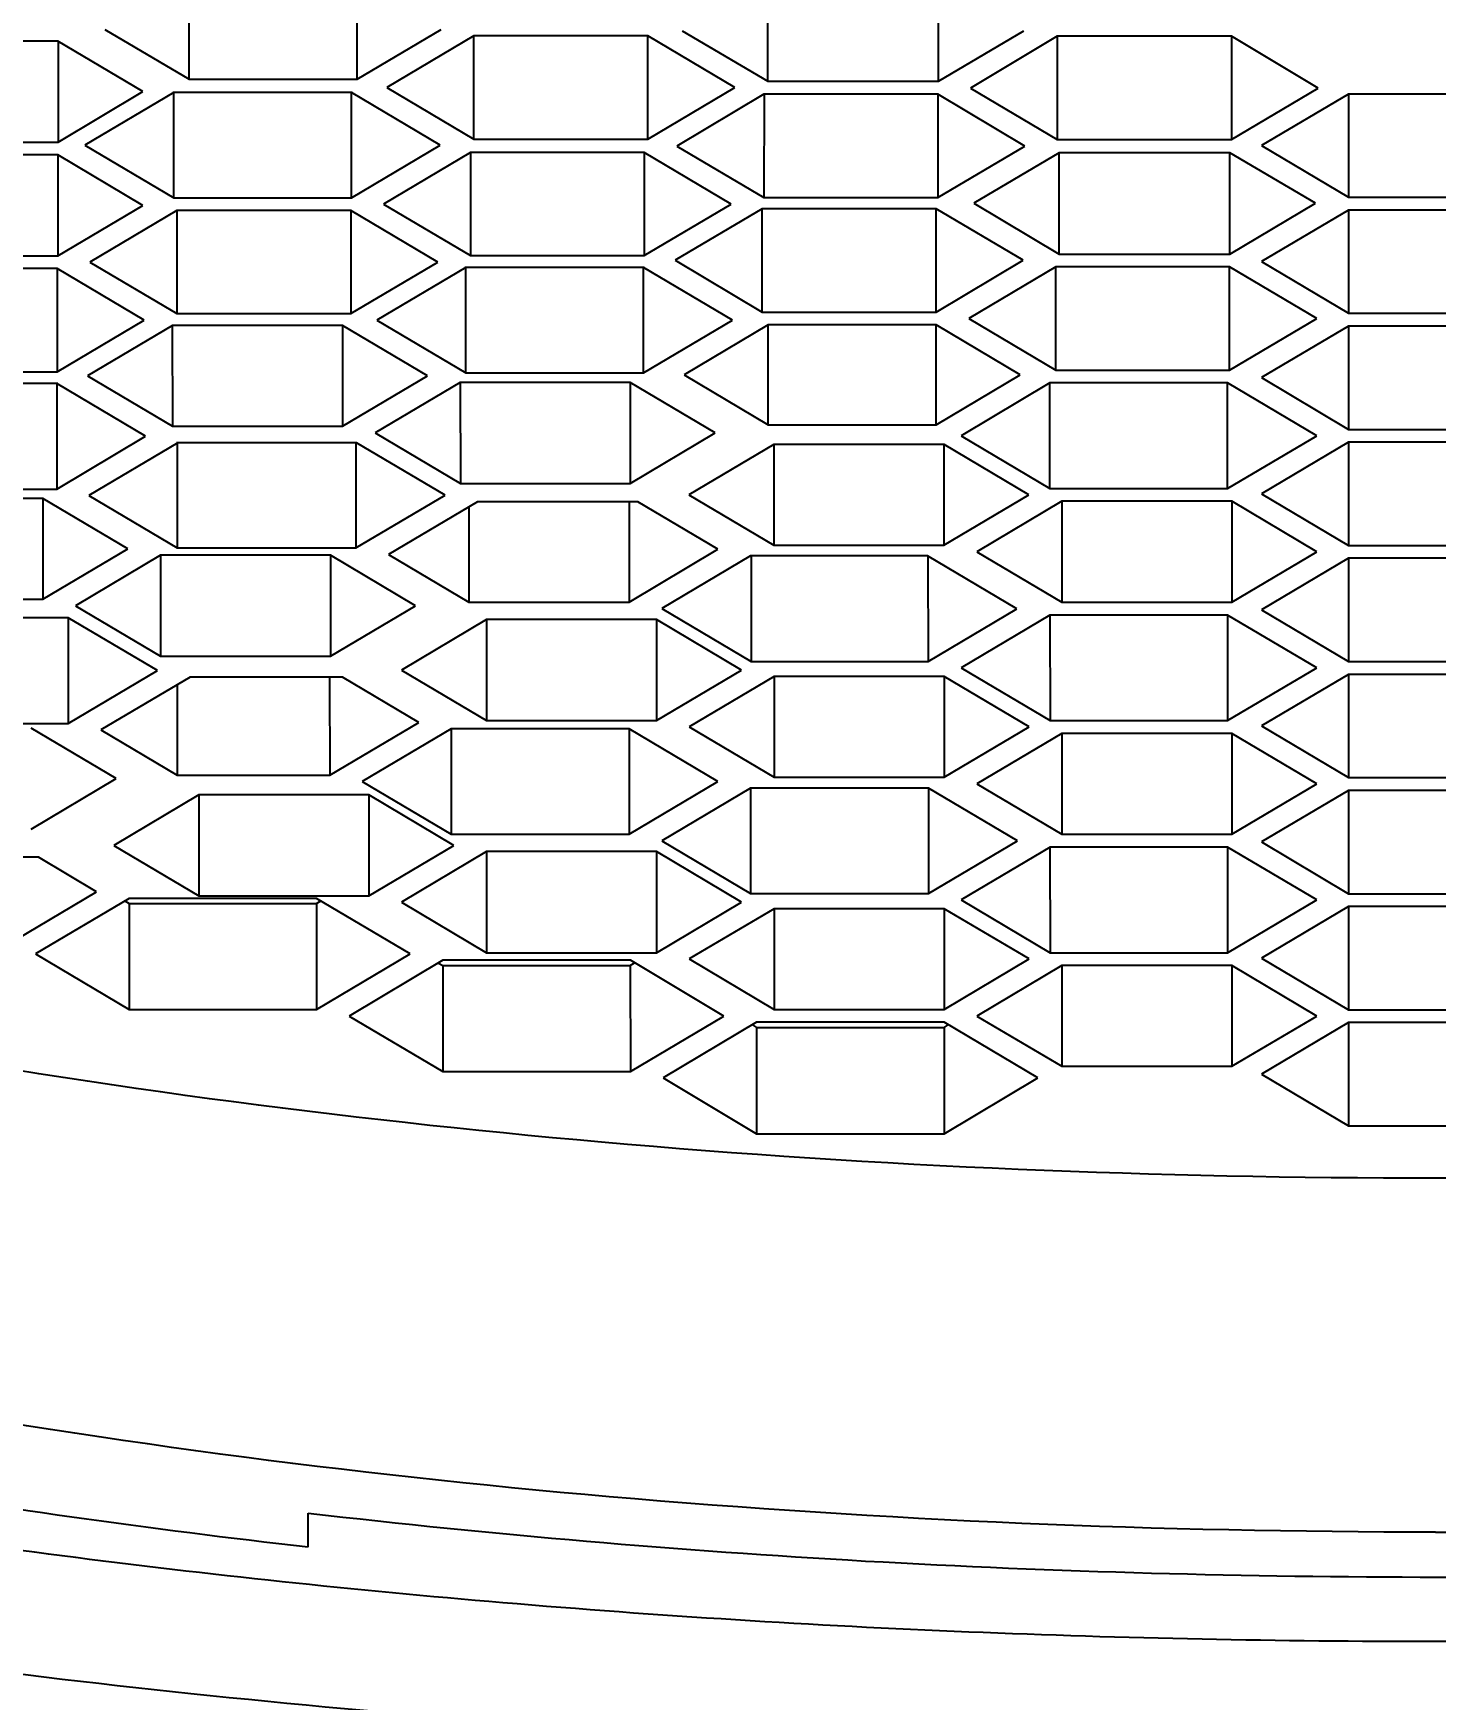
# Model space of a CAD drawing. Header units: millimetres. Extents: x 3495 to 4455, y 26793 to 27144.
# Drawn here: x 3757.48 to 3761.195, y 27038.326 to 27042.739 of the extents above; entities that cross this region are included whole.
import ezdxf

# ---------------------------------------------------------------- set-up
doc = ezdxf.new("R2010")
doc.units = ezdxf.units.MM
doc.styles.get("Standard").update_dxf_attribs({"font": ''})
doc.styles.get('Standard').set_extended_font_data('SimSun')
doc.dimstyles.new('副本 ISO-25-2bei', dxfattribs={"dimscale": 1.7, "dimtxt": 5, "dimasz": 5, "dimexe": 0.5, "dimexo": 0.625, "dimgap": 1, "dimtad": 1, "dimlfac": 0.0393, "dimdsep": 46, "dimtxsty": 'Standard', "dimcen": 2.5, "dimclrd": 1, "dimclre": 1, "dimclrt": 3, "dimadec": 0, "dimazin": 0, "dimtfac": 1, "dimtmove": 0, "dimatfit": 3, "dimfxl": 0, "dimarcsym": 0})

# ---------------------------------------------------------------- blocks, each defined once
blk = doc.blocks.new('*D1')
at = {"color": 1, "lineweight": -2, "transparency": 16777216}
for p, q in [((3689.7146, 27007.2561), (3689.7146, 27133.5514)), ((3832.6743, 27007.2563), (3832.6743, 27133.5514)), ((3698.2146, 27132.7014), (3824.1743, 27132.7014))]:
    blk.add_line(p, q, dxfattribs=at)
at = {"color": 1, "transparency": 16777216}
for points in [[(3698.2146, 27134.118), (3698.2146, 27131.2847), (3689.7146, 27132.7014)], [(3824.1743, 27134.118), (3824.1743, 27131.2847), (3832.6743, 27132.7014)]]:
    blk.add_solid(points, dxfattribs=at)
at = {"layer": 'Defpoints', "color": 0, "transparency": 16777216}
for p in [(3832.6743, 27132.7014), (3689.7146, 27006.1936), (3832.6743, 27006.1938)]:
    blk.add_point(p, dxfattribs=at)
at = {"color": 3, "transparency": 16777216, "insert": (3761.1945, 27138.6514), "char_height": 8.5, "attachment_point": 5, "bg_fill": 3, "box_fill_scale": 1.1, "bg_fill_color": 256, "bg_fill_true_color": 13158600, "bg_fill_transparency": 0}
blk.add_mtext('143', dxfattribs=at)

msp = doc.modelspace()

# ---------------------------------------------------------------- linework, layer by layer
for points, knots in [([(3761.1945, 27038.4793), (3760.3694, 27038.4793), (3759.5451, 27038.5125), (3758.7234, 27038.5823), (3758.7234, 27038.5823), (3757.9432, 27038.6479), (3757.1663, 27038.7468), (3756.3969, 27038.8856), (3756.3969, 27038.8856), (3756.0404, 27038.9504), (3755.6848, 27039.0235), (3755.3316, 27039.1074), (3755.3316, 27039.1074), (3755.0026, 27039.1855), (3754.6761, 27039.2728), (3754.3528, 27039.3716), (3754.3528, 27039.3716), (3754.0562, 27039.4614), (3753.7629, 27039.5619), (3753.4746, 27039.6741), (3753.4746, 27039.6741), (3753.2145, 27039.7755), (3752.9594, 27039.886), (3752.7102, 27040.0106), (3752.7102, 27040.0106), (3752.49, 27040.1211), (3752.2756, 27040.2416), (3752.0704, 27040.377), (3752.0704, 27040.377), (3751.8934, 27040.4942), (3751.7222, 27040.623), (3751.566, 27040.7667), (3751.566, 27040.7667), (3751.4314, 27040.8905), (3751.3068, 27041.0251), (3751.2021, 27041.1747), (3751.2021, 27041.1747), (3751.1123, 27041.3043), (3751.0367, 27041.4447), (3750.9869, 27041.5943), (3750.9869, 27041.5943), (3750.9636, 27041.6641), (3750.9461, 27041.7347), (3750.9345, 27041.807), (3750.9345, 27041.807), (3750.9237, 27041.8776), (3750.9196, 27041.9491), (3750.9212, 27042.0206), (3750.9212, 27042.0206), (3750.9229, 27042.092), (3750.9312, 27042.1635), (3750.9453, 27042.2333), (3750.9453, 27042.2333), (3750.9594, 27042.3056), (3750.9802, 27042.377), (3751.0068, 27042.446), (3751.0068, 27042.446), (3751.0641, 27042.5955), (3751.1464, 27042.736), (3751.2428, 27042.8648), (3751.2428, 27042.8648), (3751.355, 27043.0135), (3751.4854, 27043.1481), (3751.625, 27043.2702)], [0, 0, 0, 0, 0.0625, 0.0625, 0.0625, 0.0625, 0.125, 0.125, 0.125, 0.125, 0.1875, 0.1875, 0.1875, 0.1875, 0.25, 0.25, 0.25, 0.25, 0.3125, 0.3125, 0.3125, 0.3125, 0.375, 0.375, 0.375, 0.375, 0.4375, 0.4375, 0.4375, 0.4375, 0.5, 0.5, 0.5, 0.5, 0.5625, 0.5625, 0.5625, 0.5625, 0.625, 0.625, 0.625, 0.625, 0.6875, 0.6875, 0.6875, 0.6875, 0.75, 0.75, 0.75, 0.75, 0.8125, 0.8125, 0.8125, 0.8125, 0.875, 0.875, 0.875, 0.875, 0.9375, 0.9375, 0.9375, 0.9375, 1, 1, 1, 1]), ([(3770.7631, 27043.2702), (3770.9027, 27043.1481), (3771.034, 27043.0135), (3771.1453, 27042.8648), (3771.1453, 27042.8648), (3771.2417, 27042.736), (3771.3248, 27042.5955), (3771.3813, 27042.446), (3771.3813, 27042.446), (3771.4079, 27042.377), (3771.4287, 27042.3056), (3771.4436, 27042.2333), (3771.4436, 27042.2333), (3771.4577, 27042.1635), (3771.4661, 27042.092), (3771.4677, 27042.0206), (3771.4677, 27042.0206), (3771.4694, 27041.9491), (3771.4644, 27041.8776), (3771.4536, 27041.807), (3771.4536, 27041.807), (3771.4428, 27041.7347), (3771.4245, 27041.6641), (3771.4021, 27041.5943), (3771.4021, 27041.5943), (3771.3522, 27041.4447), (3771.2766, 27041.3043), (3771.186, 27041.1747), (3771.186, 27041.1747), (3771.0813, 27041.0251), (3770.9567, 27040.8905), (3770.8229, 27040.7667), (3770.8229, 27040.7667), (3770.6659, 27040.623), (3770.4956, 27040.4942), (3770.3178, 27040.377), (3770.3178, 27040.377), (3770.1125, 27040.2416), (3769.8981, 27040.1211), (3769.678, 27040.0106), (3769.678, 27040.0106), (3769.4295, 27039.886), (3769.1736, 27039.7755), (3768.9135, 27039.6741), (3768.9135, 27039.6741), (3768.6252, 27039.5619), (3768.3319, 27039.4614), (3768.0361, 27039.3716), (3768.0361, 27039.3716), (3767.712, 27039.2728), (3767.3855, 27039.1855), (3767.0565, 27039.1074), (3767.0565, 27039.1074), (3766.7042, 27039.0235), (3766.3485, 27038.9504), (3765.9913, 27038.8856), (3765.9913, 27038.8856), (3765.2218, 27038.7468), (3764.445, 27038.6479), (3763.6656, 27038.5823), (3763.6656, 27038.5823), (3762.8438, 27038.5125), (3762.0187, 27038.4793), (3761.1945, 27038.4793)], [0, 0, 0, 0, 0.0625, 0.0625, 0.0625, 0.0625, 0.125, 0.125, 0.125, 0.125, 0.1875, 0.1875, 0.1875, 0.1875, 0.25, 0.25, 0.25, 0.25, 0.3125, 0.3125, 0.3125, 0.3125, 0.375, 0.375, 0.375, 0.375, 0.4375, 0.4375, 0.4375, 0.4375, 0.5, 0.5, 0.5, 0.5, 0.5625, 0.5625, 0.5625, 0.5625, 0.625, 0.625, 0.625, 0.625, 0.6875, 0.6875, 0.6875, 0.6875, 0.75, 0.75, 0.75, 0.75, 0.8125, 0.8125, 0.8125, 0.8125, 0.875, 0.875, 0.875, 0.875, 0.9375, 0.9375, 0.9375, 0.9375, 1, 1, 1, 1]), ([(3750.7891, 27040.6014), (3751.0118, 27040.4069), (3751.2577, 27040.2374), (3751.5128, 27040.0862), (3751.5128, 27040.0862), (3751.8144, 27039.9067), (3752.1302, 27039.7522), (3752.4526, 27039.6134), (3752.4526, 27039.6134), (3752.824, 27039.4539), (3753.2037, 27039.3168), (3753.5884, 27039.1938), (3753.5884, 27039.1938), (3754.0188, 27039.0576), (3754.455, 27038.9404), (3754.8946, 27038.8374), (3754.8946, 27038.8374), (3755.3732, 27038.7252), (3755.8568, 27038.6313), (3756.342, 27038.5515), (3756.342, 27038.5515), (3756.858, 27038.466), (3757.3773, 27038.397), (3757.8975, 27038.3422), (3757.8975, 27038.3422), (3758.4392, 27038.2848), (3758.9826, 27038.2433), (3759.5269, 27038.215), (3759.5269, 27038.215), (3760.0827, 27038.186), (3760.6386, 27038.1718), (3761.1945, 27038.1718), (3761.1945, 27038.1718), (3761.7503, 27038.1718), (3762.3062, 27038.186), (3762.8613, 27038.215), (3762.8613, 27038.215), (3763.4055, 27038.2433), (3763.9489, 27038.2848), (3764.4907, 27038.3422), (3764.4907, 27038.3422), (3765.0116, 27038.397), (3765.5301, 27038.466), (3766.0469, 27038.5515), (3766.0469, 27038.5515), (3766.5322, 27038.6313), (3767.0149, 27038.7252), (3767.4935, 27038.8374), (3767.4935, 27038.8374), (3767.9331, 27038.9404), (3768.3693, 27039.0576), (3768.7997, 27039.1938), (3768.7997, 27039.1938), (3769.1844, 27039.3168), (3769.565, 27039.4539), (3769.9355, 27039.6134), (3769.9355, 27039.6134), (3770.2579, 27039.7522), (3770.5737, 27039.9067), (3770.8761, 27040.0862), (3770.8761, 27040.0862), (3771.1312, 27040.2374), (3771.3763, 27040.4069), (3771.599, 27040.6014)], [0, 0, 0, 0, 0.0625, 0.0625, 0.0625, 0.0625, 0.125, 0.125, 0.125, 0.125, 0.1875, 0.1875, 0.1875, 0.1875, 0.25, 0.25, 0.25, 0.25, 0.3125, 0.3125, 0.3125, 0.3125, 0.375, 0.375, 0.375, 0.375, 0.4375, 0.4375, 0.4375, 0.4375, 0.5, 0.5, 0.5, 0.5, 0.5625, 0.5625, 0.5625, 0.5625, 0.625, 0.625, 0.625, 0.625, 0.6875, 0.6875, 0.6875, 0.6875, 0.75, 0.75, 0.75, 0.75, 0.8125, 0.8125, 0.8125, 0.8125, 0.875, 0.875, 0.875, 0.875, 0.9375, 0.9375, 0.9375, 0.9375, 1, 1, 1, 1]), ([(3761.1945, 27039.7065), (3760.4575, 27039.7065), (3759.7196, 27039.7372), (3758.9851, 27039.8021), (3758.9851, 27039.8021), (3758.2913, 27039.8635), (3757.5992, 27039.9541), (3756.9153, 27040.0829)], [0, 0, 0, 0, 0.5, 0.5, 0.5, 0.5, 1, 1, 1, 1]), ([(3765.4852, 27040.0854), (3764.7997, 27039.9558), (3764.1059, 27039.8644), (3763.4096, 27039.8029), (3763.4096, 27039.8029), (3762.6735, 27039.7381), (3761.9331, 27039.7065), (3761.1945, 27039.7065)], [0, 0, 0, 0, 0.5, 0.5, 0.5, 0.5, 1, 1, 1, 1]), ([(3761.1945, 27038.7692), (3760.4641, 27038.7692), (3759.7329, 27038.8), (3759.005, 27038.8631), (3759.005, 27038.8631), (3758.3162, 27038.923), (3757.6307, 27039.0127), (3756.9511, 27039.139)], [0, 0, 0, 0, 0.5, 0.5, 0.5, 0.5, 1, 1, 1, 1]), ([(3761.1945, 27038.7692), (3761.9265, 27038.7692), (3762.6593, 27038.8), (3763.3897, 27038.864), (3763.3897, 27038.864), (3764.0802, 27038.9238), (3764.7682, 27039.0135), (3765.4487, 27039.1407)], [0, 0, 0, 0, 0.5, 0.5, 0.5, 0.5, 1, 1, 1, 1]), ([(3758.2082, 27038.8199), (3758.6984, 27038.7626), (3759.1912, 27038.7211), (3759.6839, 27038.6928), (3759.6839, 27038.6928), (3760.1891, 27038.6646), (3760.6951, 27038.6504), (3761.2011, 27038.6504), (3761.2011, 27038.6504), (3761.7071, 27038.6504), (3762.2123, 27038.6646), (3762.7175, 27038.6936), (3762.7175, 27038.6936), (3763.2102, 27038.7219), (3763.703, 27038.7643), (3764.1932, 27038.8216)], [0, 0, 0, 0, 0.25, 0.25, 0.25, 0.25, 0.5, 0.5, 0.5, 0.5, 0.75, 0.75, 0.75, 0.75, 1, 1, 1, 1])]:
    msp.add_open_spline(points, degree=3, knots=knots)
for points in [[(3757.8925, 27042.6171), (3757.8925, 27042.6171), (3757.8925, 27042.8805), (3757.8925, 27042.8805)], [(3758.3378, 27042.6171), (3758.3378, 27042.6171), (3758.3378, 27042.8805), (3758.3378, 27042.8805)], [(3759.4255, 27042.6122), (3759.4255, 27042.6122), (3759.4255, 27042.8805), (3759.4255, 27042.8805)], [(3759.8775, 27042.6122), (3759.8775, 27042.6122), (3759.8775, 27042.8805), (3759.8775, 27042.8805)], [(3757.6698, 27042.7493), (3757.6698, 27042.7493), (3757.8925, 27042.6171), (3757.8925, 27042.6171)], [(3758.3378, 27042.6171), (3758.3378, 27042.6171), (3758.5605, 27042.7493), (3758.5605, 27042.7493)], [(3759.1986, 27042.7459), (3759.1986, 27042.7459), (3759.4255, 27042.6122), (3759.4255, 27042.6122)], [(3759.8775, 27042.6122), (3759.8775, 27042.6122), (3760.1035, 27042.7459), (3760.1035, 27042.7459)], [(3757.5452, 27042.7185), (3757.5452, 27042.7185), (3757.0948, 27042.7185), (3757.0948, 27042.7185)], [(3757.7703, 27042.5847), (3757.7703, 27042.5847), (3757.5452, 27042.7185), (3757.5452, 27042.7185)], [(3757.546, 27042.7185), (3757.546, 27042.7185), (3757.546, 27042.451), (3757.546, 27042.451)], [(3758.6469, 27042.7318), (3758.6469, 27042.7318), (3758.4168, 27042.5955), (3758.4168, 27042.5955)], [(3758.6469, 27042.4584), (3758.6469, 27042.4584), (3758.6469, 27042.7318), (3758.6469, 27042.7318)], [(3759.1081, 27042.7318), (3759.1081, 27042.7318), (3758.6469, 27042.7318), (3758.6469, 27042.7318)], [(3759.1081, 27042.4584), (3759.1081, 27042.4584), (3759.1081, 27042.7318), (3759.1081, 27042.7318)], [(3759.3382, 27042.5955), (3759.3382, 27042.5955), (3759.1081, 27042.7318), (3759.1081, 27042.7318)], [(3760.1924, 27042.731), (3760.1924, 27042.731), (3759.9622, 27042.5939), (3759.9622, 27042.5939)], [(3760.1924, 27042.731), (3760.1924, 27042.731), (3760.1924, 27042.4576), (3760.1924, 27042.4576)], [(3760.6536, 27042.731), (3760.6536, 27042.731), (3760.1924, 27042.731), (3760.1924, 27042.731)], [(3760.6536, 27042.731), (3760.6536, 27042.731), (3760.6536, 27042.4576), (3760.6536, 27042.4576)], [(3760.8837, 27042.5939), (3760.8837, 27042.5939), (3760.6536, 27042.731), (3760.6536, 27042.731)], [(3757.8925, 27042.6171), (3757.8925, 27042.6171), (3758.3378, 27042.6171), (3758.3378, 27042.6171)], [(3759.4255, 27042.6122), (3759.4255, 27042.6122), (3759.8775, 27042.6122), (3759.8775, 27042.6122)], [(3757.546, 27042.451), (3757.546, 27042.451), (3757.7703, 27042.5847), (3757.7703, 27042.5847)], [(3757.8518, 27042.5822), (3757.8518, 27042.5822), (3757.6166, 27042.4427), (3757.6166, 27042.4427)], [(3757.8518, 27042.3031), (3757.8518, 27042.3031), (3757.8518, 27042.5847), (3757.8518, 27042.5847)], [(3758.3229, 27042.5822), (3758.3229, 27042.5822), (3757.8518, 27042.5822), (3757.8518, 27042.5822)], [(3758.3229, 27042.3031), (3758.3229, 27042.3031), (3758.3229, 27042.5847), (3758.3229, 27042.5847)], [(3758.558, 27042.4427), (3758.558, 27042.4427), (3758.3229, 27042.5822), (3758.3229, 27042.5822)], [(3758.4168, 27042.5955), (3758.4168, 27042.5955), (3758.6469, 27042.4584), (3758.6469, 27042.4584)], [(3759.1081, 27042.4584), (3759.1081, 27042.4584), (3759.3382, 27042.5955), (3759.3382, 27042.5955)], [(3759.4147, 27042.5773), (3759.4147, 27042.5773), (3759.1845, 27042.4402), (3759.1845, 27042.4402)], [(3759.4155, 27042.5773), (3759.4155, 27042.5773), (3759.4147, 27042.3039), (3759.4147, 27042.3039)], [(3759.8758, 27042.5773), (3759.8758, 27042.5773), (3759.4147, 27042.5773), (3759.4147, 27042.5773)], [(3759.8758, 27042.5773), (3759.8758, 27042.5773), (3759.8758, 27042.3039), (3759.8758, 27042.3039)], [(3760.106, 27042.4402), (3760.106, 27042.4402), (3759.8758, 27042.5773), (3759.8758, 27042.5773)], [(3759.9622, 27042.5939), (3759.9622, 27042.5939), (3760.1924, 27042.4576), (3760.1924, 27042.4576)], [(3760.6536, 27042.4576), (3760.6536, 27042.4576), (3760.8837, 27042.5939), (3760.8837, 27042.5939)], [(3760.9635, 27042.5781), (3760.9635, 27042.5781), (3760.7333, 27042.4418), (3760.7333, 27042.4418)], [(3760.9635, 27042.5781), (3760.9635, 27042.5781), (3760.9635, 27042.3047), (3760.9635, 27042.3047)], [(3761.4246, 27042.5781), (3761.4246, 27042.5781), (3760.9635, 27042.5781), (3760.9635, 27042.5781)], [(3757.0956, 27042.451), (3757.0956, 27042.451), (3757.546, 27042.451), (3757.546, 27042.451)], [(3757.6166, 27042.4427), (3757.6166, 27042.4427), (3757.8518, 27042.3031), (3757.8518, 27042.3031)], [(3758.3229, 27042.3031), (3758.3229, 27042.3031), (3758.558, 27042.4427), (3758.558, 27042.4427)], [(3758.6469, 27042.4584), (3758.6469, 27042.4584), (3759.1081, 27042.4584), (3759.1081, 27042.4584)], [(3759.1845, 27042.4402), (3759.1845, 27042.4402), (3759.4147, 27042.3039), (3759.4147, 27042.3039)], [(3759.8758, 27042.3039), (3759.8758, 27042.3039), (3760.106, 27042.4402), (3760.106, 27042.4402)], [(3760.1924, 27042.4576), (3760.1924, 27042.4576), (3760.6536, 27042.4576), (3760.6536, 27042.4576)], [(3760.7333, 27042.4418), (3760.7333, 27042.4418), (3760.9635, 27042.3047), (3760.9635, 27042.3047)], [(3757.5452, 27042.4169), (3757.5452, 27042.4169), (3757.0948, 27042.4169), (3757.0948, 27042.4169)], [(3757.5452, 27042.4169), (3757.5452, 27042.4169), (3757.5452, 27042.1493), (3757.5452, 27042.1493)], [(3757.7703, 27042.2831), (3757.7703, 27042.2831), (3757.5452, 27042.4169), (3757.5452, 27042.4169)], [(3758.6378, 27042.4235), (3758.6378, 27042.4235), (3758.4076, 27042.2864), (3758.4076, 27042.2864)], [(3758.6378, 27042.4235), (3758.6378, 27042.4235), (3758.6378, 27042.1502), (3758.6378, 27042.1502)], [(3759.0981, 27042.4235), (3759.0981, 27042.4235), (3758.6378, 27042.4235), (3758.6378, 27042.4235)], [(3759.0981, 27042.4235), (3759.0981, 27042.4235), (3759.0981, 27042.1502), (3759.0981, 27042.1502)], [(3759.3283, 27042.2864), (3759.3283, 27042.2864), (3759.0981, 27042.4235), (3759.0981, 27042.4235)], [(3760.1974, 27042.4227), (3760.1974, 27042.4227), (3759.9714, 27042.2889), (3759.9714, 27042.2889)], [(3760.1974, 27042.1543), (3760.1974, 27042.1543), (3760.1974, 27042.4227), (3760.1974, 27042.4227)], [(3760.6494, 27042.4227), (3760.6494, 27042.4227), (3760.1974, 27042.4227), (3760.1974, 27042.4227)], [(3760.6494, 27042.1543), (3760.6494, 27042.1543), (3760.6494, 27042.4227), (3760.6494, 27042.4227)], [(3760.8762, 27042.2889), (3760.8762, 27042.2889), (3760.6494, 27042.4227), (3760.6494, 27042.4227)], [(3757.8518, 27042.3031), (3757.8518, 27042.3031), (3758.3229, 27042.3031), (3758.3229, 27042.3031)], [(3759.4147, 27042.3039), (3759.4147, 27042.3039), (3759.8758, 27042.3039), (3759.8758, 27042.3039)], [(3760.9635, 27042.3047), (3760.9635, 27042.3047), (3761.4246, 27042.3047), (3761.4246, 27042.3047)], [(3757.5452, 27042.1493), (3757.5452, 27042.1493), (3757.7703, 27042.2831), (3757.7703, 27042.2831)], [(3757.8601, 27042.2698), (3757.8601, 27042.2698), (3757.6299, 27042.1327), (3757.6299, 27042.1327)], [(3757.8601, 27042.2698), (3757.8601, 27042.2698), (3757.8601, 27041.9965), (3757.8601, 27041.9965)], [(3758.3212, 27042.2698), (3758.3212, 27042.2698), (3757.8601, 27042.2698), (3757.8601, 27042.2698)], [(3758.3212, 27042.2698), (3758.3212, 27042.2698), (3758.3212, 27041.9965), (3758.3212, 27041.9965)], [(3758.5514, 27042.1327), (3758.5514, 27042.1327), (3758.3212, 27042.2698), (3758.3212, 27042.2698)], [(3758.4076, 27042.2864), (3758.4076, 27042.2864), (3758.6378, 27042.1502), (3758.6378, 27042.1502)], [(3759.0981, 27042.1502), (3759.0981, 27042.1502), (3759.3283, 27042.2864), (3759.3283, 27042.2864)], [(3759.4105, 27042.274), (3759.4105, 27042.274), (3759.1804, 27042.1377), (3759.1804, 27042.1377)], [(3759.4105, 27042.0006), (3759.4105, 27042.0006), (3759.4105, 27042.274), (3759.4105, 27042.274)], [(3759.8717, 27042.274), (3759.8717, 27042.274), (3759.4105, 27042.274), (3759.4105, 27042.274)], [(3759.8717, 27042.0006), (3759.8717, 27042.0006), (3759.8717, 27042.274), (3759.8717, 27042.274)], [(3760.1018, 27042.1377), (3760.1018, 27042.1377), (3759.8717, 27042.274), (3759.8717, 27042.274)], [(3759.9714, 27042.2889), (3759.9714, 27042.2889), (3760.1974, 27042.1543), (3760.1974, 27042.1543)], [(3760.6494, 27042.1543), (3760.6494, 27042.1543), (3760.8762, 27042.2889), (3760.8762, 27042.2889)], [(3760.9635, 27042.2707), (3760.9635, 27042.2707), (3760.7333, 27042.1344), (3760.7333, 27042.1344)], [(3760.9635, 27042.2707), (3760.9635, 27042.2707), (3760.9635, 27041.9973), (3760.9635, 27041.9973)], [(3761.4246, 27042.2707), (3761.4246, 27042.2707), (3760.9635, 27042.2707), (3760.9635, 27042.2707)], [(3757.0948, 27042.1493), (3757.0948, 27042.1493), (3757.5452, 27042.1493), (3757.5452, 27042.1493)], [(3757.6299, 27042.1327), (3757.6299, 27042.1327), (3757.8601, 27041.9965), (3757.8601, 27041.9965)], [(3758.3212, 27041.9965), (3758.3212, 27041.9965), (3758.5514, 27042.1327), (3758.5514, 27042.1327)], [(3758.6378, 27042.1502), (3758.6378, 27042.1502), (3759.0981, 27042.1502), (3759.0981, 27042.1502)], [(3759.1804, 27042.1377), (3759.1804, 27042.1377), (3759.4105, 27042.0006), (3759.4105, 27042.0006)], [(3759.8717, 27042.0006), (3759.8717, 27042.0006), (3760.1018, 27042.1377), (3760.1018, 27042.1377)], [(3760.1974, 27042.1543), (3760.1974, 27042.1543), (3760.6494, 27042.1543), (3760.6494, 27042.1543)], [(3760.7333, 27042.1344), (3760.7333, 27042.1344), (3760.9635, 27041.9973), (3760.9635, 27041.9973)], [(3757.5435, 27042.1161), (3757.5435, 27042.1161), (3757.0832, 27042.1161), (3757.0832, 27042.1161)], [(3757.5435, 27042.1161), (3757.5435, 27042.1161), (3757.5435, 27041.8427), (3757.5435, 27041.8427)], [(3757.7737, 27041.979), (3757.7737, 27041.979), (3757.5435, 27042.1161), (3757.5435, 27042.1161)], [(3758.6253, 27042.1186), (3758.6253, 27042.1186), (3758.3902, 27041.979), (3758.3902, 27041.979)], [(3758.6253, 27041.8394), (3758.6253, 27041.8394), (3758.6253, 27042.1211), (3758.6253, 27042.1211)], [(3759.0964, 27042.1186), (3759.0964, 27042.1186), (3758.6253, 27042.1186), (3758.6253, 27042.1186)], [(3759.0964, 27041.8394), (3759.0964, 27041.8394), (3759.0964, 27042.1211), (3759.0964, 27042.1211)], [(3759.3324, 27041.979), (3759.3324, 27041.979), (3759.0964, 27042.1186), (3759.0964, 27042.1186)], [(3760.1883, 27042.1203), (3760.1883, 27042.1203), (3759.9581, 27041.984), (3759.9581, 27041.984)], [(3760.1883, 27041.8469), (3760.1883, 27041.8469), (3760.1883, 27042.1203), (3760.1883, 27042.1203)], [(3760.6486, 27042.1203), (3760.6486, 27042.1203), (3760.1883, 27042.1203), (3760.1883, 27042.1203)], [(3760.6486, 27041.8469), (3760.6486, 27041.8469), (3760.6486, 27042.1203), (3760.6486, 27042.1203)], [(3760.8796, 27041.984), (3760.8796, 27041.984), (3760.6486, 27042.1203), (3760.6486, 27042.1203)], [(3757.8601, 27041.9965), (3757.8601, 27041.9965), (3758.3212, 27041.9965), (3758.3212, 27041.9965)], [(3759.4105, 27042.0006), (3759.4105, 27042.0006), (3759.8717, 27042.0006), (3759.8717, 27042.0006)], [(3760.9635, 27041.9973), (3760.9635, 27041.9973), (3761.4246, 27041.9973), (3761.4246, 27041.9973)], [(3757.5435, 27041.8427), (3757.5435, 27041.8427), (3757.7737, 27041.979), (3757.7737, 27041.979)], [(3757.8484, 27041.9649), (3757.8484, 27041.9649), (3757.6233, 27041.8319), (3757.6233, 27041.8319)], [(3757.8476, 27041.9649), (3757.8476, 27041.9649), (3757.8484, 27041.6982), (3757.8484, 27041.6982)], [(3758.2988, 27041.9649), (3758.2988, 27041.9649), (3757.8484, 27041.9649), (3757.8484, 27041.9649)], [(3758.2988, 27041.9649), (3758.2988, 27041.9649), (3758.2988, 27041.6982), (3758.2988, 27041.6982)], [(3758.524, 27041.8319), (3758.524, 27041.8319), (3758.2988, 27041.9649), (3758.2988, 27041.9649)], [(3758.3902, 27041.979), (3758.3902, 27041.979), (3758.6253, 27041.8394), (3758.6253, 27041.8394)], [(3759.0964, 27041.8394), (3759.0964, 27041.8394), (3759.3324, 27041.979), (3759.3324, 27041.979)], [(3759.4263, 27041.9665), (3759.4263, 27041.9665), (3759.2036, 27041.8344), (3759.2036, 27041.8344)], [(3759.4263, 27041.7023), (3759.4263, 27041.7023), (3759.4263, 27041.9665), (3759.4263, 27041.9665)], [(3759.8717, 27041.9665), (3759.8717, 27041.9665), (3759.4263, 27041.9665), (3759.4263, 27041.9665)], [(3759.8717, 27041.7023), (3759.8717, 27041.7023), (3759.8717, 27041.9665), (3759.8717, 27041.9665)], [(3760.0944, 27041.8344), (3760.0944, 27041.8344), (3759.8717, 27041.9665), (3759.8717, 27041.9665)], [(3759.9581, 27041.984), (3759.9581, 27041.984), (3760.1883, 27041.8469), (3760.1883, 27041.8469)], [(3760.6486, 27041.8469), (3760.6486, 27041.8469), (3760.8796, 27041.984), (3760.8796, 27041.984)], [(3760.9635, 27041.9632), (3760.9635, 27041.9632), (3760.7333, 27041.827), (3760.7333, 27041.827)], [(3760.9635, 27041.9632), (3760.9635, 27041.9632), (3760.9635, 27041.6899), (3760.9635, 27041.6899)], [(3761.4246, 27041.9632), (3761.4246, 27041.9632), (3760.9635, 27041.9632), (3760.9635, 27041.9632)], [(3757.0832, 27041.8427), (3757.0832, 27041.8427), (3757.5435, 27041.8427), (3757.5435, 27041.8427)], [(3757.5418, 27041.8137), (3757.5418, 27041.8137), (3757.5418, 27041.532), (3757.5418, 27041.532)], [(3757.6233, 27041.8319), (3757.6233, 27041.8319), (3757.8484, 27041.6982), (3757.8484, 27041.6982)], [(3758.2988, 27041.6982), (3758.2988, 27041.6982), (3758.524, 27041.8319), (3758.524, 27041.8319)], [(3758.6104, 27041.8145), (3758.6104, 27041.8145), (3758.3852, 27041.6807), (3758.3852, 27041.6807)], [(3758.6104, 27041.8145), (3758.6104, 27041.8145), (3758.6112, 27041.5469), (3758.6112, 27041.5469)], [(3759.0607, 27041.8145), (3759.0607, 27041.8145), (3758.6104, 27041.8145), (3758.6104, 27041.8145)], [(3758.6253, 27041.8394), (3758.6253, 27041.8394), (3759.0964, 27041.8394), (3759.0964, 27041.8394)], [(3759.0607, 27041.8145), (3759.0607, 27041.8145), (3759.0607, 27041.5469), (3759.0607, 27041.5469)], [(3759.2859, 27041.6807), (3759.2859, 27041.6807), (3759.0607, 27041.8145), (3759.0607, 27041.8145)], [(3759.2036, 27041.8344), (3759.2036, 27041.8344), (3759.4263, 27041.7023), (3759.4263, 27041.7023)], [(3759.8717, 27041.7023), (3759.8717, 27041.7023), (3760.0944, 27041.8344), (3760.0944, 27041.8344)], [(3760.1725, 27041.8128), (3760.1725, 27041.8128), (3759.9373, 27041.6732), (3759.9373, 27041.6732)], [(3760.1725, 27041.5336), (3760.1725, 27041.5336), (3760.1725, 27041.8145), (3760.1725, 27041.8145)], [(3760.6436, 27041.8128), (3760.6436, 27041.8128), (3760.1725, 27041.8128), (3760.1725, 27041.8128)], [(3760.1883, 27041.8469), (3760.1883, 27041.8469), (3760.6486, 27041.8469), (3760.6486, 27041.8469)], [(3760.6436, 27041.5336), (3760.6436, 27041.5336), (3760.6436, 27041.8145), (3760.6436, 27041.8145)], [(3760.8796, 27041.6732), (3760.8796, 27041.6732), (3760.6436, 27041.8128), (3760.6436, 27041.8128)], [(3760.7333, 27041.827), (3760.7333, 27041.827), (3760.9635, 27041.6899), (3760.9635, 27041.6899)], [(3757.5418, 27041.8112), (3757.5418, 27041.8112), (3757.0707, 27041.8112), (3757.0707, 27041.8112)], [(3757.777, 27041.6716), (3757.777, 27041.6716), (3757.5418, 27041.8112), (3757.5418, 27041.8112)], [(3757.8484, 27041.6982), (3757.8484, 27041.6982), (3758.2988, 27041.6982), (3758.2988, 27041.6982)], [(3758.3852, 27041.6807), (3758.3852, 27041.6807), (3758.6112, 27041.5469), (3758.6112, 27041.5469)], [(3759.0607, 27041.5469), (3759.0607, 27041.5469), (3759.2859, 27041.6807), (3759.2859, 27041.6807)], [(3759.4263, 27041.7023), (3759.4263, 27041.7023), (3759.8717, 27041.7023), (3759.8717, 27041.7023)], [(3760.9635, 27041.6899), (3760.9635, 27041.6899), (3761.4246, 27041.6899), (3761.4246, 27041.6899)], [(3757.5418, 27041.532), (3757.5418, 27041.532), (3757.777, 27041.6716), (3757.777, 27041.6716)], [(3757.8626, 27041.6541), (3757.8626, 27041.6541), (3757.6266, 27041.5145), (3757.6266, 27041.5145)], [(3757.8609, 27041.6566), (3757.8609, 27041.6566), (3757.8609, 27041.3758), (3757.8609, 27041.3758)], [(3758.3362, 27041.6541), (3758.3362, 27041.6541), (3757.8626, 27041.6541), (3757.8626, 27041.6541)], [(3758.3345, 27041.6566), (3758.3345, 27041.6566), (3758.3345, 27041.3758), (3758.3345, 27041.3758)], [(3758.5705, 27041.5154), (3758.5705, 27041.5154), (3758.3362, 27041.6541), (3758.3362, 27041.6541)], [(3759.4413, 27041.65), (3759.4413, 27041.65), (3759.2161, 27041.5162), (3759.2161, 27041.5162)], [(3759.4413, 27041.65), (3759.4413, 27041.65), (3759.4413, 27041.3833), (3759.4413, 27041.3833)], [(3759.8925, 27041.65), (3759.8925, 27041.65), (3759.4413, 27041.65), (3759.4413, 27041.65)], [(3759.8916, 27041.65), (3759.8916, 27041.65), (3759.8916, 27041.3833), (3759.8916, 27041.3833)], [(3760.1168, 27041.517), (3760.1168, 27041.517), (3759.8925, 27041.65), (3759.8925, 27041.65)], [(3759.9373, 27041.6732), (3759.9373, 27041.6732), (3760.1725, 27041.5336), (3760.1725, 27041.5336)], [(3760.6436, 27041.5336), (3760.6436, 27041.5336), (3760.8796, 27041.6732), (3760.8796, 27041.6732)], [(3760.9635, 27041.6558), (3760.9635, 27041.6558), (3760.7333, 27041.5195), (3760.7333, 27041.5195)], [(3760.9635, 27041.6558), (3760.9635, 27041.6558), (3760.9635, 27041.3824), (3760.9635, 27041.3824)], [(3761.4246, 27041.6558), (3761.4246, 27041.6558), (3760.9635, 27041.6558), (3760.9635, 27041.6558)], [(3757.5053, 27041.5071), (3757.5053, 27041.5071), (3757.0549, 27041.5071), (3757.0549, 27041.5071)], [(3757.0707, 27041.532), (3757.0707, 27041.532), (3757.5418, 27041.532), (3757.5418, 27041.532)], [(3757.5053, 27041.5071), (3757.5053, 27041.5071), (3757.5053, 27041.2403), (3757.5053, 27041.2403)], [(3757.7304, 27041.3733), (3757.7304, 27041.3733), (3757.5053, 27041.5071), (3757.5053, 27041.5071)], [(3757.6266, 27041.5145), (3757.6266, 27041.5145), (3757.8609, 27041.3758), (3757.8609, 27041.3758)], [(3758.3345, 27041.3758), (3758.3345, 27041.3758), (3758.5705, 27041.5154), (3758.5705, 27041.5154)], [(3758.6112, 27041.5469), (3758.6112, 27041.5469), (3759.0607, 27041.5469), (3759.0607, 27041.5469)], [(3759.2161, 27041.5162), (3759.2161, 27041.5162), (3759.4413, 27041.3833), (3759.4413, 27041.3833)], [(3759.8916, 27041.3833), (3759.8916, 27041.3833), (3760.1168, 27041.517), (3760.1168, 27041.517)], [(3760.1725, 27041.5336), (3760.1725, 27041.5336), (3760.6436, 27041.5336), (3760.6436, 27041.5336)], [(3760.7333, 27041.5195), (3760.7333, 27041.5195), (3760.9635, 27041.3824), (3760.9635, 27041.3824)], [(3758.6569, 27041.4979), (3758.6569, 27041.4979), (3758.4209, 27041.3583), (3758.4209, 27041.3583)], [(3758.6336, 27041.4838), (3758.6336, 27041.4838), (3758.6336, 27041.232), (3758.6336, 27041.232)], [(3759.0815, 27041.4979), (3759.0815, 27041.4979), (3758.6569, 27041.4979), (3758.6569, 27041.4979)], [(3759.0582, 27041.4979), (3759.0582, 27041.4979), (3759.0582, 27041.232), (3759.0582, 27041.232)], [(3759.2934, 27041.3725), (3759.2934, 27041.3725), (3759.0815, 27041.4979), (3759.0815, 27041.4979)], [(3760.204, 27041.4996), (3760.204, 27041.4996), (3759.9789, 27041.3658), (3759.9789, 27041.3658)], [(3760.204, 27041.4996), (3760.204, 27041.4996), (3760.204, 27041.232), (3760.204, 27041.232)], [(3760.6544, 27041.4996), (3760.6544, 27041.4996), (3760.204, 27041.4996), (3760.204, 27041.4996)], [(3760.6544, 27041.4996), (3760.6544, 27041.4996), (3760.6544, 27041.232), (3760.6544, 27041.232)], [(3760.8796, 27041.3658), (3760.8796, 27041.3658), (3760.6544, 27041.4996), (3760.6544, 27041.4996)], [(3757.5053, 27041.2403), (3757.5053, 27041.2403), (3757.7304, 27041.3733), (3757.7304, 27041.3733)], [(3757.8609, 27041.3758), (3757.8609, 27041.3758), (3758.3345, 27041.3758), (3758.3345, 27041.3758)], [(3759.0582, 27041.232), (3759.0582, 27041.232), (3759.2934, 27041.3725), (3759.2934, 27041.3725)], [(3759.4413, 27041.3833), (3759.4413, 27041.3833), (3759.8916, 27041.3833), (3759.8916, 27041.3833)], [(3760.9635, 27041.3824), (3760.9635, 27041.3824), (3761.4246, 27041.3824), (3761.4246, 27041.3824)], [(3757.8169, 27041.3567), (3757.8169, 27041.3567), (3757.5917, 27041.2229), (3757.5917, 27041.2229)], [(3757.8169, 27041.3567), (3757.8169, 27041.3567), (3757.8169, 27041.0891), (3757.8169, 27041.0891)], [(3758.2672, 27041.3567), (3758.2672, 27041.3567), (3757.8169, 27041.3567), (3757.8169, 27041.3567)], [(3758.2672, 27041.3567), (3758.2672, 27041.3567), (3758.2672, 27041.0891), (3758.2672, 27041.0891)], [(3758.4924, 27041.2229), (3758.4924, 27041.2229), (3758.2672, 27041.3567), (3758.2672, 27041.3567)], [(3758.4209, 27041.3583), (3758.4209, 27041.3583), (3758.6336, 27041.232), (3758.6336, 27041.232)], [(3759.3798, 27041.355), (3759.3798, 27041.355), (3759.1446, 27041.2154), (3759.1446, 27041.2154)], [(3759.8484, 27041.355), (3759.8484, 27041.355), (3759.3798, 27041.355), (3759.3798, 27041.355)], [(3759.3814, 27041.3558), (3759.3814, 27041.3558), (3759.3814, 27041.075), (3759.3814, 27041.075)], [(3760.0852, 27041.2146), (3760.0852, 27041.2146), (3759.8484, 27041.355), (3759.8484, 27041.355)], [(3759.8492, 27041.3558), (3759.8492, 27041.3558), (3759.8501, 27041.075), (3759.8501, 27041.075)], [(3759.9789, 27041.3658), (3759.9789, 27041.3658), (3760.204, 27041.232), (3760.204, 27041.232)], [(3760.6544, 27041.232), (3760.6544, 27041.232), (3760.8796, 27041.3658), (3760.8796, 27041.3658)], [(3760.9635, 27041.3484), (3760.9635, 27041.3484), (3760.7333, 27041.2121), (3760.7333, 27041.2121)], [(3760.9635, 27041.3484), (3760.9635, 27041.3484), (3760.9635, 27041.075), (3760.9635, 27041.075)], [(3761.4246, 27041.3484), (3761.4246, 27041.3484), (3760.9635, 27041.3484), (3760.9635, 27041.3484)], [(3757.0549, 27041.2403), (3757.0549, 27041.2403), (3757.5053, 27041.2403), (3757.5053, 27041.2403)], [(3757.5917, 27041.2229), (3757.5917, 27041.2229), (3757.8169, 27041.0891), (3757.8169, 27041.0891)], [(3758.2672, 27041.0891), (3758.2672, 27041.0891), (3758.4924, 27041.2229), (3758.4924, 27041.2229)], [(3758.6336, 27041.232), (3758.6336, 27041.232), (3759.0582, 27041.232), (3759.0582, 27041.232)], [(3759.1446, 27041.2154), (3759.1446, 27041.2154), (3759.3814, 27041.075), (3759.3814, 27041.075)], [(3759.8501, 27041.075), (3759.8501, 27041.075), (3760.0852, 27041.2146), (3760.0852, 27041.2146)], [(3760.1725, 27041.198), (3760.1725, 27041.198), (3759.9373, 27041.0584), (3759.9373, 27041.0584)], [(3760.1725, 27041.1996), (3760.1725, 27041.1996), (3760.1733, 27040.9188), (3760.1733, 27040.9188)], [(3760.6436, 27041.198), (3760.6436, 27041.198), (3760.1725, 27041.198), (3760.1725, 27041.198)], [(3760.204, 27041.232), (3760.204, 27041.232), (3760.6544, 27041.232), (3760.6544, 27041.232)], [(3760.6436, 27041.1996), (3760.6436, 27041.1996), (3760.6436, 27040.9188), (3760.6436, 27040.9188)], [(3760.8796, 27041.0584), (3760.8796, 27041.0584), (3760.6436, 27041.198), (3760.6436, 27041.198)], [(3760.7333, 27041.2121), (3760.7333, 27041.2121), (3760.9635, 27041.075), (3760.9635, 27041.075)], [(3757.5726, 27041.1905), (3757.5726, 27041.1905), (3757.1015, 27041.1905), (3757.1015, 27041.1905)], [(3757.5726, 27041.1921), (3757.5726, 27041.1921), (3757.5726, 27040.9113), (3757.5726, 27040.9113)], [(3757.8086, 27041.0509), (3757.8086, 27041.0509), (3757.5726, 27041.1905), (3757.5726, 27041.1905)], [(3758.6802, 27041.1863), (3758.6802, 27041.1863), (3758.455, 27041.0526), (3758.455, 27041.0526)], [(3758.6802, 27041.1863), (3758.6802, 27041.1863), (3758.6802, 27040.9188), (3758.6802, 27040.9188)], [(3759.1305, 27041.1863), (3759.1305, 27041.1863), (3758.6802, 27041.1863), (3758.6802, 27041.1863)], [(3759.1305, 27041.1863), (3759.1305, 27041.1863), (3759.1305, 27040.9188), (3759.1305, 27040.9188)], [(3759.3557, 27041.0526), (3759.3557, 27041.0526), (3759.1305, 27041.1863), (3759.1305, 27041.1863)], [(3757.8169, 27041.0891), (3757.8169, 27041.0891), (3758.2672, 27041.0891), (3758.2672, 27041.0891)], [(3759.3814, 27041.075), (3759.3814, 27041.075), (3759.8501, 27041.075), (3759.8501, 27041.075)], [(3760.9635, 27041.075), (3760.9635, 27041.075), (3761.4246, 27041.075), (3761.4246, 27041.075)], [(3757.5726, 27040.9113), (3757.5726, 27040.9113), (3757.8086, 27041.0509), (3757.8086, 27041.0509)], [(3757.895, 27041.0334), (3757.895, 27041.0334), (3757.659, 27040.8939), (3757.659, 27040.8939)], [(3758.2988, 27041.0334), (3758.2988, 27041.0334), (3757.895, 27041.0334), (3757.895, 27041.0334)], [(3758.2647, 27041.0334), (3758.2647, 27041.0334), (3758.2655, 27040.7742), (3758.2655, 27040.7742)], [(3758.5007, 27040.9138), (3758.5007, 27040.9138), (3758.2988, 27041.0334), (3758.2988, 27041.0334)], [(3758.455, 27041.0526), (3758.455, 27041.0526), (3758.6802, 27040.9188), (3758.6802, 27040.9188)], [(3759.1305, 27040.9188), (3759.1305, 27040.9188), (3759.3557, 27041.0526), (3759.3557, 27041.0526)], [(3759.4421, 27041.0351), (3759.4421, 27041.0351), (3759.2169, 27040.9022), (3759.2169, 27040.9022)], [(3759.4421, 27041.0351), (3759.4421, 27041.0351), (3759.4421, 27040.7684), (3759.4421, 27040.7684)], [(3759.8925, 27041.0351), (3759.8925, 27041.0351), (3759.4421, 27041.0351), (3759.4421, 27041.0351)], [(3759.8925, 27041.0351), (3759.8925, 27041.0351), (3759.8925, 27040.7684), (3759.8925, 27040.7684)], [(3760.1176, 27040.9022), (3760.1176, 27040.9022), (3759.8925, 27041.0351), (3759.8925, 27041.0351)], [(3759.9373, 27041.0584), (3759.9373, 27041.0584), (3760.1733, 27040.9188), (3760.1733, 27040.9188)], [(3760.6436, 27040.9188), (3760.6436, 27040.9188), (3760.8796, 27041.0584), (3760.8796, 27041.0584)], [(3760.9635, 27041.0409), (3760.9635, 27041.0409), (3760.7333, 27040.9047), (3760.7333, 27040.9047)], [(3760.9635, 27041.0409), (3760.9635, 27041.0409), (3760.9635, 27040.7676), (3760.9635, 27040.7676)], [(3761.4246, 27041.0409), (3761.4246, 27041.0409), (3760.9635, 27041.0409), (3760.9635, 27041.0409)], [(3757.8609, 27041.0135), (3757.8609, 27041.0135), (3757.8609, 27040.7742), (3757.8609, 27040.7742)], [(3757.1015, 27040.9113), (3757.1015, 27040.9113), (3757.5726, 27040.9113), (3757.5726, 27040.9113)], [(3757.6997, 27040.7651), (3757.6997, 27040.7651), (3757.4745, 27040.8988), (3757.4745, 27040.8988)], [(3757.659, 27040.8939), (3757.659, 27040.8939), (3757.8609, 27040.7742), (3757.8609, 27040.7742)], [(3758.2655, 27040.7742), (3758.2655, 27040.7742), (3758.5007, 27040.9138), (3758.5007, 27040.9138)], [(3758.5871, 27040.8972), (3758.5871, 27040.8972), (3758.3511, 27040.7576), (3758.3511, 27040.7576)], [(3758.5871, 27040.8988), (3758.5871, 27040.8988), (3758.5871, 27040.618), (3758.5871, 27040.618)], [(3759.0582, 27040.8972), (3759.0582, 27040.8972), (3758.5871, 27040.8972), (3758.5871, 27040.8972)], [(3758.6802, 27040.9188), (3758.6802, 27040.9188), (3759.1305, 27040.9188), (3759.1305, 27040.9188)], [(3759.0582, 27040.8988), (3759.0582, 27040.8988), (3759.0582, 27040.618), (3759.0582, 27040.618)], [(3759.2934, 27040.7576), (3759.2934, 27040.7576), (3759.0582, 27040.8972), (3759.0582, 27040.8972)], [(3759.2169, 27040.9022), (3759.2169, 27040.9022), (3759.4421, 27040.7684), (3759.4421, 27040.7684)], [(3759.8925, 27040.7684), (3759.8925, 27040.7684), (3760.1176, 27040.9022), (3760.1176, 27040.9022)], [(3760.1733, 27040.9188), (3760.1733, 27040.9188), (3760.6436, 27040.9188), (3760.6436, 27040.9188)], [(3760.7333, 27040.9047), (3760.7333, 27040.9047), (3760.9635, 27040.7676), (3760.9635, 27040.7676)], [(3760.204, 27040.8847), (3760.204, 27040.8847), (3759.9789, 27040.7509), (3759.9789, 27040.7509)], [(3760.204, 27040.8847), (3760.204, 27040.8847), (3760.204, 27040.618), (3760.204, 27040.618)], [(3760.6544, 27040.8847), (3760.6544, 27040.8847), (3760.204, 27040.8847), (3760.204, 27040.8847)], [(3760.6544, 27040.8847), (3760.6544, 27040.8847), (3760.6544, 27040.618), (3760.6544, 27040.618)], [(3760.8796, 27040.7509), (3760.8796, 27040.7509), (3760.6544, 27040.8847), (3760.6544, 27040.8847)], [(3757.4745, 27040.6313), (3757.4745, 27040.6313), (3757.6997, 27040.7651), (3757.6997, 27040.7651)], [(3757.8609, 27040.7742), (3757.8609, 27040.7742), (3758.2655, 27040.7742), (3758.2655, 27040.7742)], [(3758.3511, 27040.7576), (3758.3511, 27040.7576), (3758.5871, 27040.618), (3758.5871, 27040.618)], [(3759.0582, 27040.618), (3759.0582, 27040.618), (3759.2934, 27040.7576), (3759.2934, 27040.7576)], [(3759.4421, 27040.7684), (3759.4421, 27040.7684), (3759.8925, 27040.7684), (3759.8925, 27040.7684)], [(3760.9635, 27040.7676), (3760.9635, 27040.7676), (3761.4246, 27040.7676), (3761.4246, 27040.7676)], [(3757.9182, 27040.7219), (3757.9182, 27040.7219), (3757.6931, 27040.5881), (3757.6931, 27040.5881)], [(3757.9182, 27040.7219), (3757.9182, 27040.7219), (3757.9182, 27040.4543), (3757.9182, 27040.4543)], [(3758.3686, 27040.7219), (3758.3686, 27040.7219), (3757.9182, 27040.7219), (3757.9182, 27040.7219)], [(3758.3686, 27040.7219), (3758.3686, 27040.7219), (3758.3686, 27040.4543), (3758.3686, 27040.4543)], [(3758.5938, 27040.5881), (3758.5938, 27040.5881), (3758.3686, 27040.7219), (3758.3686, 27040.7219)], [(3759.3798, 27040.7401), (3759.3798, 27040.7401), (3759.1446, 27040.6005), (3759.1446, 27040.6005)], [(3759.3798, 27040.7418), (3759.3798, 27040.7418), (3759.3798, 27040.461), (3759.3798, 27040.461)], [(3759.8509, 27040.7401), (3759.8509, 27040.7401), (3759.3798, 27040.7401), (3759.3798, 27040.7401)], [(3759.8509, 27040.7418), (3759.8509, 27040.7418), (3759.8509, 27040.461), (3759.8509, 27040.461)], [(3760.0869, 27040.6005), (3760.0869, 27040.6005), (3759.8509, 27040.7401), (3759.8509, 27040.7401)], [(3759.9789, 27040.7509), (3759.9789, 27040.7509), (3760.204, 27040.618), (3760.204, 27040.618)], [(3760.6544, 27040.618), (3760.6544, 27040.618), (3760.8796, 27040.7509), (3760.8796, 27040.7509)], [(3760.9635, 27040.7335), (3760.9635, 27040.7335), (3760.7333, 27040.5972), (3760.7333, 27040.5972)], [(3760.9635, 27040.7335), (3760.9635, 27040.7335), (3760.9635, 27040.4601), (3760.9635, 27040.4601)], [(3761.4246, 27040.7335), (3761.4246, 27040.7335), (3760.9635, 27040.7335), (3760.9635, 27040.7335)], [(3757.6931, 27040.5881), (3757.6931, 27040.5881), (3757.9182, 27040.4543), (3757.9182, 27040.4543)], [(3758.3686, 27040.4543), (3758.3686, 27040.4543), (3758.5938, 27040.5881), (3758.5938, 27040.5881)], [(3758.5871, 27040.618), (3758.5871, 27040.618), (3759.0582, 27040.618), (3759.0582, 27040.618)], [(3759.1446, 27040.6005), (3759.1446, 27040.6005), (3759.3798, 27040.461), (3759.3798, 27040.461)], [(3759.8509, 27040.461), (3759.8509, 27040.461), (3760.0869, 27040.6005), (3760.0869, 27040.6005)], [(3760.1733, 27040.5831), (3760.1733, 27040.5831), (3759.9373, 27040.4435), (3759.9373, 27040.4435)], [(3760.1725, 27040.5856), (3760.1725, 27040.5856), (3760.1733, 27040.3039), (3760.1733, 27040.3039)], [(3760.6436, 27040.5831), (3760.6436, 27040.5831), (3760.1733, 27040.5831), (3760.1733, 27040.5831)], [(3760.204, 27040.618), (3760.204, 27040.618), (3760.6544, 27040.618), (3760.6544, 27040.618)], [(3760.6436, 27040.5856), (3760.6436, 27040.5856), (3760.6436, 27040.3039), (3760.6436, 27040.3039)], [(3760.8796, 27040.4435), (3760.8796, 27040.4435), (3760.6436, 27040.5831), (3760.6436, 27040.5831)], [(3760.7333, 27040.5972), (3760.7333, 27040.5972), (3760.9635, 27040.4601), (3760.9635, 27040.4601)], [(3757.4936, 27040.5565), (3757.4936, 27040.5565), (3757.1854, 27040.5565), (3757.1854, 27040.5565)], [(3757.6474, 27040.4651), (3757.6474, 27040.4651), (3757.4936, 27040.5565), (3757.4936, 27040.5565)], [(3758.6802, 27040.5715), (3758.6802, 27040.5715), (3758.455, 27040.4377), (3758.455, 27040.4377)], [(3758.6802, 27040.5715), (3758.6802, 27040.5715), (3758.6802, 27040.3039), (3758.6802, 27040.3039)], [(3759.1305, 27040.5715), (3759.1305, 27040.5715), (3758.6802, 27040.5715), (3758.6802, 27040.5715)], [(3759.1305, 27040.5715), (3759.1305, 27040.5715), (3759.1305, 27040.3039), (3759.1305, 27040.3039)], [(3759.3557, 27040.4377), (3759.3557, 27040.4377), (3759.1305, 27040.5715), (3759.1305, 27040.5715)], [(3757.3989, 27040.318), (3757.3989, 27040.318), (3757.6474, 27040.4651), (3757.6474, 27040.4651)], [(3757.7338, 27040.4477), (3757.7338, 27040.4477), (3757.4853, 27040.3006), (3757.4853, 27040.3006)], [(3758.2298, 27040.4477), (3758.2298, 27040.4477), (3757.7338, 27040.4477), (3757.7338, 27040.4477)], [(3757.9182, 27040.4543), (3757.9182, 27040.4543), (3758.3686, 27040.4543), (3758.3686, 27040.4543)], [(3758.4783, 27040.3006), (3758.4783, 27040.3006), (3758.2298, 27040.4477), (3758.2298, 27040.4477)], [(3759.3798, 27040.461), (3759.3798, 27040.461), (3759.8509, 27040.461), (3759.8509, 27040.461)], [(3760.9635, 27040.4601), (3760.9635, 27040.4601), (3761.4246, 27040.4601), (3761.4246, 27040.4601)], [(3757.7221, 27040.441), (3757.7221, 27040.441), (3757.7338, 27040.4344), (3757.7338, 27040.4344)], [(3757.7338, 27040.4344), (3757.7338, 27040.4344), (3757.7338, 27040.1535), (3757.7338, 27040.1535)], [(3757.7338, 27040.4344), (3757.7338, 27040.4344), (3758.2298, 27040.4344), (3758.2298, 27040.4344)], [(3758.2298, 27040.4344), (3758.2298, 27040.4344), (3758.2415, 27040.441), (3758.2415, 27040.441)], [(3758.2298, 27040.4344), (3758.2298, 27040.4344), (3758.2298, 27040.1535), (3758.2298, 27040.1535)], [(3758.455, 27040.4377), (3758.455, 27040.4377), (3758.6802, 27040.3039), (3758.6802, 27040.3039)], [(3759.1305, 27040.3039), (3759.1305, 27040.3039), (3759.3557, 27040.4377), (3759.3557, 27040.4377)], [(3759.4421, 27040.4202), (3759.4421, 27040.4202), (3759.2169, 27040.2873), (3759.2169, 27040.2873)], [(3759.4421, 27040.4202), (3759.4421, 27040.4202), (3759.4421, 27040.1535), (3759.4421, 27040.1535)], [(3759.8925, 27040.4202), (3759.8925, 27040.4202), (3759.4421, 27040.4202), (3759.4421, 27040.4202)], [(3759.8925, 27040.4202), (3759.8925, 27040.4202), (3759.8925, 27040.1535), (3759.8925, 27040.1535)], [(3760.1176, 27040.2873), (3760.1176, 27040.2873), (3759.8925, 27040.4202), (3759.8925, 27040.4202)], [(3759.9373, 27040.4435), (3759.9373, 27040.4435), (3760.1733, 27040.3039), (3760.1733, 27040.3039)], [(3760.6436, 27040.3039), (3760.6436, 27040.3039), (3760.8796, 27040.4435), (3760.8796, 27040.4435)], [(3760.9635, 27040.4261), (3760.9635, 27040.4261), (3760.7333, 27040.2898), (3760.7333, 27040.2898)], [(3760.9635, 27040.4261), (3760.9635, 27040.4261), (3760.9635, 27040.1527), (3760.9635, 27040.1527)], [(3761.4246, 27040.4261), (3761.4246, 27040.4261), (3760.9635, 27040.4261), (3760.9635, 27040.4261)], [(3757.4853, 27040.3006), (3757.4853, 27040.3006), (3757.7338, 27040.1535), (3757.7338, 27040.1535)], [(3758.2298, 27040.1535), (3758.2298, 27040.1535), (3758.4783, 27040.3006), (3758.4783, 27040.3006)], [(3758.5647, 27040.284), (3758.5647, 27040.284), (3758.3162, 27040.1361), (3758.3162, 27040.1361)], [(3758.553, 27040.2765), (3758.553, 27040.2765), (3758.5647, 27040.2699), (3758.5647, 27040.2699)], [(3759.0616, 27040.284), (3759.0616, 27040.284), (3758.5647, 27040.284), (3758.5647, 27040.284)], [(3758.5647, 27040.2699), (3758.5647, 27040.2699), (3758.5647, 27039.989), (3758.5647, 27039.989)], [(3758.5647, 27040.2699), (3758.5647, 27040.2699), (3759.0607, 27040.2699), (3759.0607, 27040.2699)], [(3758.6802, 27040.3039), (3758.6802, 27040.3039), (3759.1305, 27040.3039), (3759.1305, 27040.3039)], [(3759.0607, 27040.2699), (3759.0607, 27040.2699), (3759.0724, 27040.2773), (3759.0724, 27040.2773)], [(3759.0607, 27040.2699), (3759.0607, 27040.2699), (3759.0616, 27039.989), (3759.0616, 27039.989)], [(3759.3092, 27040.1361), (3759.3092, 27040.1361), (3759.0616, 27040.284), (3759.0616, 27040.284)], [(3759.2169, 27040.2873), (3759.2169, 27040.2873), (3759.4421, 27040.1535), (3759.4421, 27040.1535)], [(3759.8925, 27040.1535), (3759.8925, 27040.1535), (3760.1176, 27040.2873), (3760.1176, 27040.2873)], [(3760.204, 27040.2699), (3760.204, 27040.2699), (3759.9789, 27040.1361), (3759.9789, 27040.1361)], [(3760.1733, 27040.3039), (3760.1733, 27040.3039), (3760.6436, 27040.3039), (3760.6436, 27040.3039)], [(3760.204, 27040.2699), (3760.204, 27040.2699), (3760.204, 27040.0031), (3760.204, 27040.0031)], [(3760.6544, 27040.2699), (3760.6544, 27040.2699), (3760.204, 27040.2699), (3760.204, 27040.2699)], [(3760.6544, 27040.2699), (3760.6544, 27040.2699), (3760.6544, 27040.0031), (3760.6544, 27040.0031)], [(3760.8796, 27040.1361), (3760.8796, 27040.1361), (3760.6544, 27040.2699), (3760.6544, 27040.2699)], [(3760.7333, 27040.2898), (3760.7333, 27040.2898), (3760.9635, 27040.1527), (3760.9635, 27040.1527)], [(3757.7338, 27040.1535), (3757.7338, 27040.1535), (3758.2298, 27040.1535), (3758.2298, 27040.1535)], [(3758.3162, 27040.1361), (3758.3162, 27040.1361), (3758.5647, 27039.989), (3758.5647, 27039.989)], [(3759.0616, 27039.989), (3759.0616, 27039.989), (3759.3092, 27040.1361), (3759.3092, 27040.1361)], [(3759.4421, 27040.1535), (3759.4421, 27040.1535), (3759.8925, 27040.1535), (3759.8925, 27040.1535)], [(3759.9789, 27040.1361), (3759.9789, 27040.1361), (3760.204, 27040.0031), (3760.204, 27040.0031)], [(3760.6544, 27040.0031), (3760.6544, 27040.0031), (3760.8796, 27040.1361), (3760.8796, 27040.1361)], [(3760.9635, 27040.1527), (3760.9635, 27040.1527), (3761.4246, 27040.1527), (3761.4246, 27040.1527)], [(3759.3956, 27040.1195), (3759.3956, 27040.1195), (3759.148, 27039.9724), (3759.148, 27039.9724)], [(3759.3848, 27040.1128), (3759.3848, 27040.1128), (3759.3956, 27040.1062), (3759.3956, 27040.1062)], [(3759.8925, 27040.1195), (3759.8925, 27040.1195), (3759.3956, 27040.1195), (3759.3956, 27040.1195)], [(3759.3956, 27040.1062), (3759.3956, 27040.1062), (3759.3956, 27039.8245), (3759.3956, 27039.8245)], [(3759.3956, 27040.1062), (3759.3956, 27040.1062), (3759.8925, 27040.1062), (3759.8925, 27040.1062)], [(3760.1409, 27039.9724), (3760.1409, 27039.9724), (3759.8925, 27040.1195), (3759.8925, 27040.1195)], [(3759.8925, 27040.1062), (3759.8925, 27040.1062), (3759.9033, 27040.1128), (3759.9033, 27040.1128)], [(3759.8925, 27040.1062), (3759.8925, 27040.1062), (3759.8925, 27039.8245), (3759.8925, 27039.8245)], [(3760.9635, 27040.1186), (3760.9635, 27040.1186), (3760.7333, 27039.9824), (3760.7333, 27039.9824)], [(3760.9635, 27040.1186), (3760.9635, 27040.1186), (3760.9635, 27039.8453), (3760.9635, 27039.8453)], [(3761.4246, 27040.1186), (3761.4246, 27040.1186), (3760.9635, 27040.1186), (3760.9635, 27040.1186)], [(3760.204, 27040.0031), (3760.204, 27040.0031), (3760.6544, 27040.0031), (3760.6544, 27040.0031)], [(3758.5647, 27039.989), (3758.5647, 27039.989), (3759.0616, 27039.989), (3759.0616, 27039.989)], [(3759.148, 27039.9724), (3759.148, 27039.9724), (3759.3956, 27039.8245), (3759.3956, 27039.8245)], [(3759.8925, 27039.8245), (3759.8925, 27039.8245), (3760.1409, 27039.9724), (3760.1409, 27039.9724)], [(3760.7333, 27039.9824), (3760.7333, 27039.9824), (3760.9635, 27039.8453), (3760.9635, 27039.8453)], [(3760.9635, 27039.8453), (3760.9635, 27039.8453), (3761.4246, 27039.8453), (3761.4246, 27039.8453)], [(3759.3956, 27039.8245), (3759.3956, 27039.8245), (3759.8925, 27039.8245), (3759.8925, 27039.8245)], [(3756.9585, 27038.9063), (3757.3732, 27038.8365), (3757.7903, 27038.7776), (3758.2082, 27038.7302)], [(3758.2082, 27038.7302), (3758.2082, 27038.7302), (3758.2082, 27038.8199), (3758.2082, 27038.8199)]]:
    msp.add_open_spline(points, degree=3)

# ---------------------------------------------------------------- next in the draw order: dimensions: what is measured, and where the dimension line sits
dim = msp.add_linear_dim(base=(3832.6743, 27132.7014), p1=(3689.7146, 27006.1936), p2=(3832.6743, 27006.1938), dimstyle='副本 ISO-25-2bei', override={"dimdec": 1, "dimlfac": 1, "dimtfill": 1})
dim.commit()
dim.dimension.update_dxf_attribs({"geometry": '*D1', "text_midpoint": (3761.1945, 27138.6514)})

doc.saveas('drawing.dxf')
